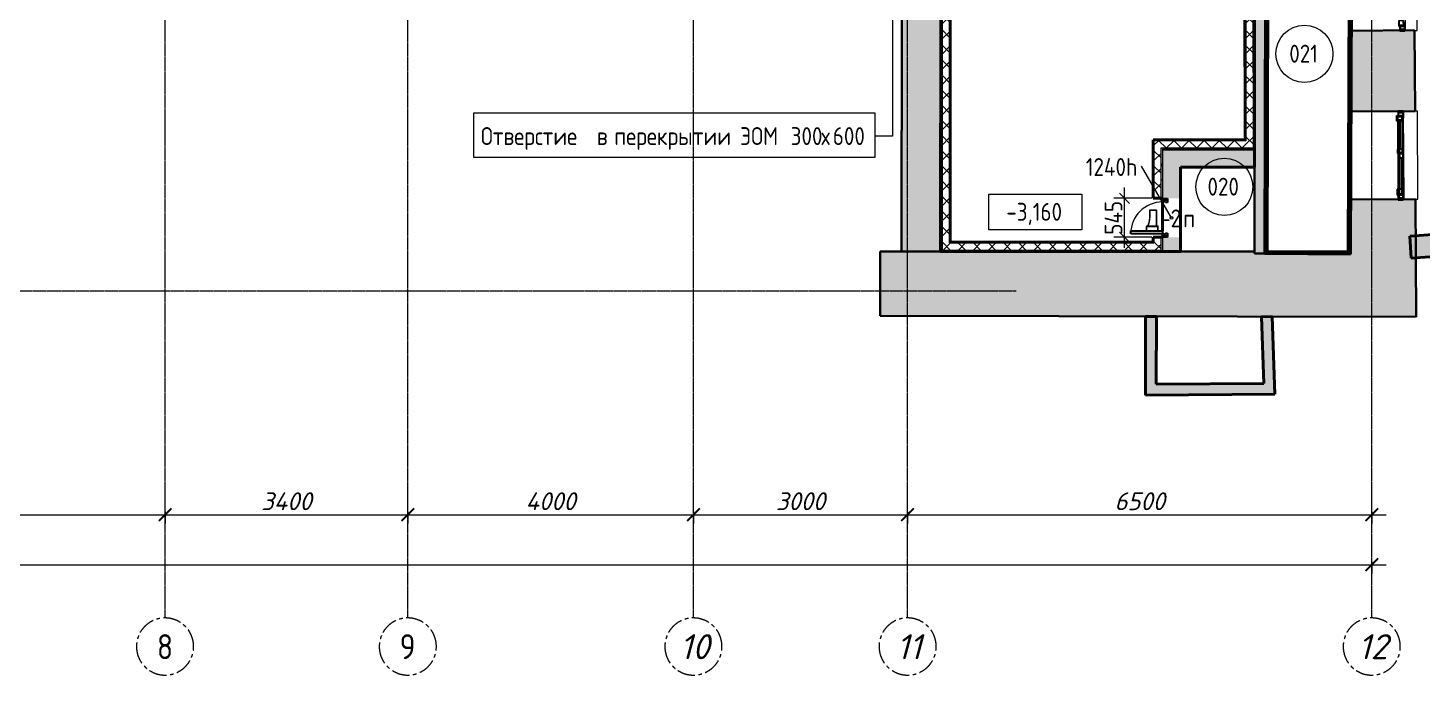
# Model space of a CAD drawing. Header units: millimetres. Extents: x 749182 to 2267578, y 70462 to 311449.
# Drawn here: x 1989942 to 2009468, y 153942 to 163000 of the extents above; entities that cross this region are included whole.
import ezdxf

# ---------------------------------------------------------------- set-up
doc = ezdxf.new("R2010")
doc.units = ezdxf.units.MM
doc.linetypes.add('ADSK_Линия сетки', pattern=[25, 20, -2.5, 0, -2.5])
doc.linetypes.add('осеваяX2', pattern=[4, 2.5, -0.5, 0.5, -0.5])
doc.layers.get('Defpoints').update_dxf_attribs({"color": 255})
for name, color, linetype, lineweight in [('_ Окна', 7, 'Continuous', 30), ('Аннотация', 7, 'Continuous', 9), ('Витраж', 7, 'Continuous', 9), ('Двери', 7, 'Continuous', 20), ('Марки дверей', 7, 'Continuous', 20), ('Марки помещений', 7, 'Continuous', 20), ('Окна', 7, 'Continuous', 18), ('Оси', 165, 'осеваяX2', 13), ('отметки', 7, 'Continuous', 20), ('Панели витража', 7, 'Continuous', 9), ('размеры', 7, 'Continuous', 9), ('Стены', 184, 'Continuous', 40), ('Стены внутренние', 7, 'Continuous', 18), ('Стены наружные', 7, 'Continuous', 18), ('Стены разрез', 7, 'Continuous', 35), ('Стены штриховка', 7, 'Continuous', 18)]:
    doc.layers.add(name, color=color, linetype=linetype, lineweight=lineweight)
doc.styles.add('GOST Common', font='GOST_Common.ttf', dxfattribs={"width": 0.9, "height": 350})
doc.styles.add('GOST Common_1', font='GOST_Common.ttf', dxfattribs={"width": 0.9, "height": 250})
doc.styles.add('GOST Common_B', font='', dxfattribs={"width": 0.9, "height": 250})
doc.styles.add('М2', font='isocpeui.ttf')
doc.styles.get('GOST Common_B').set_extended_font_data('GOST Common', bold=True)
doc.dimstyles.new('ADSK_Основной_2_5_мм_Округление_до_1_мм', dxfattribs={"dimscale": 304.8, "dimtxt": 251.428749, "dimasz": 0.463911, "dimexe": 0.492126, "dimexo": 0.492126, "dimgap": 0.098425, "dimtad": 1, "dimdec": 0, "dimdsep": 46, "dimtxsty": 'GOST Common_1', "dimblk1": 'OBLIQUE', "dimblk2": 'OBLIQUE', "dimsah": 1, "dimcen": 0.09, "dimdle": 0.492126, "dimazin": 2, "dimtfac": 1, "dimtdec": 4, "dimtix": 1, "dimtmove": 0, "dimatfit": 3, "dimfxl": 0, "dimtvp": 1, "dimtolj": 1, "dimtzin": 0, "dimlwd": 20, "dimlwe": 20, "dimarcsym": 0})
doc.dimstyles.new('SPDS 1_100', dxfattribs={"dimscale": 100, "dimtxt": 2.5, "dimasz": 1.77, "dimexe": 1.25, "dimexo": 0.625, "dimtad": 1, "dimdec": 0, "dimrnd": 0.001, "dimzin": 9, "dimtxsty": 'М2', "dimblk": 'ARCHTICK', "dimcen": 2.5, "dimdle": 2, "dimclrt": 256, "dimadec": 0, "dimazin": 2, "dimtfac": 0.75, "dimtdec": 0, "dimtmove": 1, "dimatfit": 3, "dimfxl": 0, "dimtolj": 1, "dimlwd": 9, "dimlwe": 9, "dimarcsym": 0})
pattern_1 = [(0, (1952853.19, 150711.3), (406.4, 101.6), [33.528, -271.272, 33.528, -271.272, -1625.6]), (0, (1952853.19, 150711.3), (406.4, 101.6), [-609.6, 33.528, -576.072, 33.528, -271.272, -711.2]), (0, (1952853.19, 150711.3), (406.4, 101.6), [-1524, 33.528, -169.672, 33.528, -474.472]), (120, (1953005.59, 150762.1), (-291.18818, 301.15272), [33.528, -271.272, 33.528, -271.272, -1625.6]), (120, (1953005.59, 150762.1), (-291.18818, 301.15272), [-609.6, 33.528, -576.072, 33.528, -271.272, -711.2]), (120, (1953005.59, 150762.1), (-291.18818, 301.15272), [-1524, 33.528, -169.672, 33.528, -474.472]), (240, (1953056.39, 150965.3), (-115.21182, -402.75272), [33.528, -271.272, 33.528, -271.272, -1625.6]), (240, (1953056.39, 150965.3), (-115.21182, -402.75272), [-609.6, 33.528, -576.072, 33.528, -271.272, -711.2]), (240, (1953056.39, 150965.3), (-115.21182, -402.75272), [-1524, 33.528, -169.672, 33.528, -474.472])]
pattern_2 = [(45, (1952853.2, 150711.3), (-106.066, 106.066), []), (135, (1952853.2, 150711.3), (-106.066, -106.066), [])]

# ---------------------------------------------------------------- blocks, each defined once
blk = doc.blocks.new('Существующие стены подвал - Существующие стены подвал-614279-00 План подвала')
at = {"layer": 'Стены', "true_color": 0xc0c0c0}
h = blk.add_hatch(color=9, dxfattribs=at)
h.paths.add_polyline_path([(56530, 8244), (56522, 9892), (55615, 9887), (55611, 9124), (54268, 9130), (54267, 9159), (49024, 9159), (49024, 8260), (51105, 8255)])
h.paths.add_polyline_path([(55620, 11120), (56516, 11125), (56510, 12255), (55625, 12250), (55622, 11615)])
h.paths.add_polyline_path([(55630, 13483), (56504, 13488), (56483, 17882), (56479, 17884), (56484, 18289), (56581, 18289), (56578, 18453), (55637, 18454), (55634, 15862), (55639, 15464), (55634, 14275)])
h.paths.add_polyline_path([(56557, 19523), (56528, 21036), (56387, 21036), (56386, 21236), (56384, 21236), (56375, 23761), (56320, 23762), (56288, 28355), (56257, 36643), (56224, 43937), (48464, 43936), (48464, 43053), (55489, 43062), (55489, 40730), (55506, 37128), (55501, 36571), (55556, 28934), (55560, 28903), (55598, 28902), (55600, 28901), (55599, 28652), (55595, 28648), (55599, 28619), (55592, 20993), (55639, 20179), (55639, 19524), (56555, 19523)])
h.paths.add_polyline_path([(39393, 20202), (42162, 20231), (42716, 20255), (46307, 20252), (46773, 21064), (46670, 25898), (45913, 25901), (45930, 21077), (41376, 21088), (41376, 20956), (40178, 20959), (40178, 21091), (38511, 21094), (38521, 20374), (39393, 20368), (39393, 20231)])
h.paths.add_polyline_path([(18978, 20357), (18996, 20698), (18996, 21072), (18966, 21072), (18966, 20652), (18456, 20409), (18495, 20368), (18966, 20358)])
h.paths.add_polyline_path([(18424, 20369), (18456, 20409), (18456, 21073), (10754, 21086), (10746, 20458), (11346, 20458), (18045, 20377), (18211, 20374)])
h.paths.add_polyline_path([(37360, 20381), (37355, 21098), (30807, 21115), (30787, 20709), (30787, 20839), (30777, 20702), (30787, 20395), (34405, 20388), (35898, 20390), (37360, 20381)])
h.paths.add_polyline_path([(46613, 28543), (46613, 28546), (46607, 28863), (46597, 32747), (46594, 32922), (46603, 32922), (46599, 34522), (45850, 34542), (45850, 34541), (45780, 34540), (45780, 34544), (45778, 34544), (45781, 30723), (45896, 30722), (45904, 28546), (46608, 28543)])
h.paths.add_polyline_path([(45778, 35501), (45778, 35501), (45779, 35510), (45848, 35511), (45848, 35503), (46597, 35523), (46594, 36634), (46597, 37232), (46590, 43051), (47468, 43052), (47468, 43936), (45825, 43935), (45871, 35688), (45777, 35688), (45778, 35511)])
h = blk.add_hatch(color=9, dxfattribs=at)
h.paths.add_polyline_path([(49330, 9159), (49871, 9159), (49876, 14295), (49329, 14293), (49341, 13117), (46824, 13097), (46826, 14680), (46270, 14680), (46225, 13092), (42728, 13086), (42730, 14666), (42185, 14666), (42202, 12894), (40707, 12829), (40704, 13066), (39414, 13046), (39406, 14749), (38599, 14752), (38615, 13626), (37409, 13633), (37379, 17813), (35269, 17808), (35270, 17508), (36952, 17512), (36985, 12976), (38530, 12970), (38530, 12441), (46544, 12521), (49330, 12549), (49324, 9159)])
h.paths.add_polyline_path([(49318, 15363), (49867, 15365), (49864, 15537), (53981, 15485), (53986, 15883), (49850, 15934), (49839, 20219), (53802, 20191), (53811, 21022), (49715, 21049), (49721, 23289), (49159, 23290), (49153, 21046), (48898, 21048), (48891, 20226), (49310, 20222), (49310, 19595), (49307, 15912), (49314, 15912), (49314, 15769), (49318, 15364)])
h.paths.add_polyline_path([(55639, 15464), (55634, 15862), (55120, 15869), (55115, 15470), (55634, 15464)])
h.paths.add_polyline_path([(46827, 15716), (46827, 15765), (46818, 15765), (46818, 15915), (46843, 20244), (47196, 20241), (47203, 21061), (46773, 21064), (46307, 20252), (46285, 15923), (46302, 15923), (46301, 15765), (46300, 15716), (46826, 15716)])
h.paths.add_polyline_path([(42721, 15725), (42732, 15725), (42731, 15794), (42721, 15794), (42721, 16270), (42716, 20255), (42157, 20231), (42162, 16052), (42173, 15890), (42175, 15725), (42721, 15725)])
h.paths.add_polyline_path([(39402, 15799), (39402, 15904), (39406, 16052), (39393, 20368), (38521, 20374), (38585, 15803), (38603, 15802), (39401, 15799)])
h.paths.add_polyline_path([(49314, 15912), (49314, 15912), (49839, 15934)])
h.paths.add_polyline_path([(18026, 17310), (18944, 17311), (18401, 17522), (18878, 17348), (18215, 17715), (18045, 17666), (18045, 17821), (18945, 18220), (18945, 18187), (18979, 18187), (18978, 18769), (18945, 18768), (18945, 18253), (18045, 18741), (18045, 18759), (18012, 18759), (18026, 17310)])
h.paths.add_polyline_path([(18945, 17311), (18979, 17311), (18979, 17677), (18945, 17677), (18945, 17311)])
h.paths.add_polyline_path([(30789, 17378), (31843, 17391), (31825, 18780), (30788, 18769), (30789, 18187), (30842, 18187), (30842, 17677), (30789, 17677), (30789, 17384)])
h.paths.add_polyline_path([(13925, 17540), (13925, 17840), (11328, 17867), (11334, 20458), (11046, 20458), (11007, 17570), (13342, 17546)])
h.paths.add_polyline_path([(30788, 20077), (31808, 20119), (31804, 20361), (31797, 20361), (31804, 20393), (30787, 20395), (30788, 20079)])
h.paths.add_polyline_path([(17999, 20144), (18045, 20144), (18045, 20154), (18295, 20209), (18424, 20369), (17997, 20378), (17999, 20154)])
h.paths.add_polyline_path([(18945, 20153), (18978, 20154), (18978, 20357), (18945, 20357), (18945, 20154)])
h.paths.add_polyline_path([(55639, 20179), (55591, 21010), (55071, 21014), (55062, 20183), (55639, 20179)])
h.paths.add_polyline_path([(49179, 26805), (49175, 28869), (49173, 28869), (49172, 28240), (49168, 26805), (49173, 26805)])
h.paths.add_polyline_path([(49731, 26804), (49736, 28675), (49734, 28674), (49718, 28675), (49718, 28706), (49686, 28707), (49685, 28662), (49673, 28659), (49179, 26805), (49715, 26804)])
h.paths.add_polyline_path([(55599, 28619), (55555, 28936), (49737, 28987), (49721, 34397), (49676, 34397), (49676, 34274), (49283, 33202), (49633, 29644), (49685, 29319), (49685, 29120), (49652, 28971), (49685, 28977), (49686, 28957), (49737, 28956), (49736, 28675), (55591, 28619)])
h.paths.add_polyline_path([(49145, 28869), (49145, 28869), (49175, 28875), (49166, 34396), (49122, 34396), (49126, 32975), (49132, 32975), (49136, 32801), (49144, 28869)])
h.paths.add_polyline_path([(49119, 35466), (49718, 35467), (49715, 36619), (55501, 36571), (55506, 37174), (48705, 37218), (48702, 36626), (49116, 36624), (49119, 35555)])
h.paths.add_polyline_path([(47702, 36630), (47705, 37225), (46597, 37232), (46594, 36634), (47702, 36630)])
at = {"layer": 'Стены разрез'}
for p, q in [((49871, 9159), (49876, 14219)), ((49330, 12549), (49324, 9159)), ((55625, 12250), (55620, 11120)), ((56510, 12255), (55625, 12250)), ((56516, 11125), (56510, 12255)), ((55620, 11120), (56516, 11125)), ((55615, 9887), (55611, 9124)), ((56522, 9892), (55615, 9887)), ((56530, 8244), (56522, 9892)), ((49324, 9159), (49024, 9159)), ((49024, 9159), (49024, 8260)), ((49871, 9159), (49324, 9159)), ((49324, 9159), (49871, 9159)), ((54268, 9159), (49871, 9159)), ((54268, 9129), (54268, 9159)), ((54414, 9129), (54268, 9129)), ((55611, 9124), (54414, 9129)), ((49024, 8260), (56530, 8244))]:
    blk.add_line(p, q, dxfattribs=at)
blk = doc.blocks.new('Существующие перегородки подвал - Существующие перегородки подвал-624620-00 План подвала')
at = {"layer": 'Стены', "true_color": 0xc0c0c0}
blk.add_hatch(color=9, dxfattribs=at).paths.add_polyline_path([(54414, 9129), (54414, 9129), (54423, 14353), (54265, 14353), (54268, 9129)])
at = {"layer": 'Стены разрез'}
for p, q in [((54423, 14353), (54265, 14353)), ((54265, 14353), (54268, 10590)), ((54414, 9129), (54423, 14353)), ((54268, 10590), (54268, 10340)), ((54268, 10340), (54268, 9129)), ((54268, 9129), (54414, 9129))]:
    blk.add_line(p, q, dxfattribs=at)
blk = doc.blocks.new('AC_Окно_1Створка - 1233х1278h-807676-00 План подвала')
at = {"layer": '_ Окна'}
for p, q in [((-655, -307), (-655, -237)), ((-655, -237), (-620, -237)), ((-655, -307), (-620, -307)), ((-635, -237), (-635, -307)), ((-595, -237), (-635, -237)), ((-635, -307), (-555, -307)), ((-515, -217), (-595, -217)), ((-595, -217), (-595, -287)), ((-595, -287), (-515, -287)), ((-555, -307), (-555, -287)), ((-515, -287), (-515, -217)), ((-515, -252), (438, -252)), ((438, -287), (438, -217)), ((438, -217), (518, -217)), ((518, -287), (438, -287)), ((478, -307), (478, -287)), ((558, -307), (478, -307)), ((518, -217), (518, -287)), ((558, -237), (518, -237)), ((578, -237), (543, -237)), ((578, -307), (543, -307)), ((558, -237), (558, -307)), ((578, -307), (578, -237))]:
    blk.add_line(p, q, dxfattribs=at)
at = {"layer": 'Окна'}
for p, q in [((578, -307), (-655, -307)), ((-655, -440), (-655, -475)), ((-655, -475), (470, -475))]:
    blk.add_line(p, q, dxfattribs=at)
blk = doc.blocks.new('AC_Окно_1Створка - 1233х1274h-807691-00 План подвала')
at = {"layer": '_ Окна'}
for p, q in [((-655, -286), (-655, -216)), ((-655, -216), (-620, -216)), ((-655, -286), (-620, -286)), ((-635, -216), (-635, -286)), ((-595, -216), (-635, -216)), ((-635, -286), (-555, -286)), ((-515, -196), (-595, -196)), ((-595, -196), (-595, -266)), ((-595, -266), (-515, -266)), ((-555, -286), (-555, -266)), ((-515, -266), (-515, -196)), ((-515, -231), (438, -231)), ((438, -266), (438, -196)), ((438, -196), (518, -196)), ((518, -266), (438, -266)), ((478, -286), (478, -266)), ((558, -286), (478, -286)), ((518, -196), (518, -266)), ((558, -216), (518, -216)), ((578, -216), (543, -216)), ((578, -286), (543, -286)), ((558, -216), (558, -286)), ((578, -286), (578, -216))]:
    blk.add_line(p, q, dxfattribs=at)
at = {"layer": 'Окна'}
for p, q in [((578, -286), (-655, -286)), ((-655, -451), (-655, -486)), ((-655, -486), (578, -486)), ((578, -486), (578, -451))]:
    blk.add_line(p, q, dxfattribs=at)
blk = doc.blocks.new('Прямоугольный импост - 70х20_56мм-V8-00 План подвала')
at = {"layer": 'Витраж', "lineweight": 30}
for p, q in [((-76, 35), (0, 35)), ((-76, -35), (-76, 35)), ((0, 35), (0, -35)), ((0, -35), (-76, -35))]:
    blk.add_line(p, q, dxfattribs=at)
blk = doc.blocks.new('Витраж-тент со смещением вовне - 60мм 11 сдвиг-1466981-00 План подвала')
at = {"layer": '_ Окна', "color": 5, "linetype": 'Continuous', "true_color": 0x0000ff}
for p, q in [((-264, 25), (-264, -45)), ((-264, 25), (-204, 25)), ((-264, -45), (-264, 25)), ((-204, 25), (-204, -45)), ((264, 25), (204, 25)), ((204, 25), (204, -45)), ((264, -45), (264, 25)), ((264, -45), (264, 25)), ((-204, -45), (-264, -45)), ((-204, -10), (204, -10)), ((204, -45), (264, -45))]:
    blk.add_line(p, q, dxfattribs=at)
at = {"layer": 'Окна', "color": 5, "linetype": 'Continuous', "true_color": 0x0000ff}
for p, q in [((204, 25), (-204, 25)), ((-204, -45), (204, -45))]:
    blk.add_line(p, q, dxfattribs=at)
blk = doc.blocks.new('Прямоугольный импост - 70х40_56мм-1423995-00 План подвала')
at = {"layer": 'Витраж'}
for p, q in [((56301, 12905), (56301, 13411)), ((56371, 12905), (56371, 13411))]:
    blk.add_line(p, q, dxfattribs=at)
blk = doc.blocks.new('Прямоугольный импост - 70х20_56мм-V11-00 План подвала')
at = {"layer": 'Витраж', "lineweight": 30}
for p, q in [((-76, 35), (0, 35)), ((-76, -35), (-76, 35)), ((0, 35), (0, -35)), ((0, -35), (-76, -35))]:
    blk.add_line(p, q, dxfattribs=at)
blk = doc.blocks.new('Прямоугольный импост - 70х20_56мм-V12-00 План подвала')
at = {"layer": 'Витраж', "lineweight": 30}
for p, q in [((0, 35), (-76, 35)), ((-76, 35), (-76, -35)), ((0, -35), (0, 35)), ((-76, -35), (0, -35))]:
    blk.add_line(p, q, dxfattribs=at)
blk = doc.blocks.new('Системная панель - _AR_Стекло_40мм_привязка по центру-V13-00 План подвала')
at = {"layer": 'Панели витража', "lineweight": 30}
for p, q in [((253, 20), (-253, 20)), ((-253, 20), (-253, -20)), ((253, -20), (253, 20)), ((-253, -20), (253, -20))]:
    blk.add_line(p, q, dxfattribs=at)
blk = doc.blocks.new('Прямоугольный импост - 70х40_56мм-V14-00 План подвала')
at = {"layer": 'Витраж'}
for p, q in [((56281, 9960), (56281, 10466)), ((56351, 9960), (56351, 10466))]:
    blk.add_line(p, q, dxfattribs=at)
blk = doc.blocks.new('Прямоугольный импост - 70х76мм-V15-00 План подвала')
at = {"layer": 'Витраж', "lineweight": 30}
for p, q in [((-38, 35), (38, 35)), ((-38, -35), (-38, 35)), ((38, 35), (38, -35)), ((38, -35), (-38, -35))]:
    blk.add_line(p, q, dxfattribs=at)
blk = doc.blocks.new('AC_Дверь_Однопольная_Стальная - Д-2п 545х1240h-1983104-00 План подвала')
at = {"layer": 'Двери', "color": 5, "linetype": 'Continuous', "lineweight": 30, "true_color": 0x0000ff}
for p, q in [((-223, 570), (-183, 570)), ((-223, 125), (-223, 570)), ((-183, 570), (-183, 125)), ((-273, 125), (-253, 125)), ((-273, 55), (-273, 125)), ((-253, 55), (-273, 55)), ((-253, 125), (-223, 125)), ((-253, 55), (-253, 125)), ((-253, 125), (-253, 55)), ((-213, 55), (-253, 55)), ((-183, 125), (-223, 125)), ((-223, 125), (-223, 85)), ((-223, 85), (-213, 85)), ((-213, 85), (-213, 55)), ((212, 85), (222, 85)), ((212, 55), (212, 85)), ((252, 55), (212, 55)), ((222, 125), (252, 125)), ((222, 85), (222, 125)), ((252, 125), (252, 55)), ((252, 125), (272, 125)), ((252, 55), (252, 125)), ((272, 55), (252, 55)), ((272, 125), (272, 55))]:
    blk.add_line(p, q, dxfattribs=at)
at = {"layer": 'Двери', "color": 5, "linetype": 'Continuous', "true_color": 0x0000ff}
blk.add_arc((-223, 125), 445, 0, 90, dxfattribs=at)
blk = doc.blocks.new('Ось сетки - Круг_Ø8 мм-6577-00 План подвала')
at = {"layer": 'Оси', "lineweight": 20}
for start, end in [(360, 180), (180, 360)]:
    blk.add_arc((0, 0), 4, start, end, dxfattribs=at)
blk = doc.blocks.new('ADSK_Марка_Помещение_ОдноЗначение - Номер-247393-00 План подвала')
at = {"layer": 'Марки помещений'}
blk.add_circle((0, 0), 4, dxfattribs=at)
blk = doc.blocks.new('_ArchTick')
at = {"color": 0, "linetype": 'ByBlock', "const_width": 0.15}
blk.add_lwpolyline([(-0.5, -0.5), (0.5, 0.5)], dxfattribs=at)
blk = doc.blocks.new('*D1575')
at = {"layer": 'Defpoints', "color": 0, "lineweight": 20, "transparency": 16777216}
for p in [(1983963, 156287), (1991863, 156287), (1991863, 156187)]:
    blk.add_point(p, dxfattribs=at)
at = {"layer": 'размеры', "color": 0, "lineweight": 9, "transparency": 16777216}
for p, q in [((1983963, 156225), (1983963, 156062)), ((1991863, 156225), (1991863, 156062)), ((1983763, 156187), (1992063, 156187))]:
    blk.add_line(p, q, dxfattribs=at)
at = {"layer": 'размеры', "color": 0, "lineweight": 9, "transparency": 16777216, "xscale": 177, "yscale": 177, "zscale": 177, "rotation": 180}
blk.add_blockref('_ArchTick', (1983963, 156187), dxfattribs=at)
at = {"layer": 'размеры', "color": 0, "lineweight": 9, "transparency": 16777216, "xscale": 177, "yscale": 177, "zscale": 177}
blk.add_blockref('_ArchTick', (1991863, 156187), dxfattribs=at)
at = {"layer": 'размеры', "lineweight": 20, "transparency": 16777216, "insert": (1987913, 156376), "char_height": 250, "width": 248.31, "attachment_point": 5, "style": 'М2'}
blk.add_mtext('\\A1;7900', dxfattribs=at)
blk = doc.blocks.new('*D1576')
at = {"layer": 'Defpoints', "color": 0, "lineweight": 20, "transparency": 16777216}
for p in [(1991863, 156287), (1995263, 156287), (1995263, 156187)]:
    blk.add_point(p, dxfattribs=at)
at = {"layer": 'размеры', "color": 0, "lineweight": 9, "transparency": 16777216}
for p, q in [((1991863, 156225), (1991863, 156062)), ((1995263, 156225), (1995263, 156062)), ((1991663, 156187), (1995463, 156187))]:
    blk.add_line(p, q, dxfattribs=at)
at = {"layer": 'размеры', "color": 0, "lineweight": 9, "transparency": 16777216, "xscale": 177, "yscale": 177, "zscale": 177, "rotation": 180}
blk.add_blockref('_ArchTick', (1991863, 156187), dxfattribs=at)
at = {"layer": 'размеры', "color": 0, "lineweight": 9, "transparency": 16777216, "xscale": 177, "yscale": 177, "zscale": 177}
blk.add_blockref('_ArchTick', (1995263, 156187), dxfattribs=at)
at = {"layer": 'размеры', "lineweight": 20, "transparency": 16777216, "insert": (1993563, 156375), "char_height": 250, "width": 256.7, "attachment_point": 5, "style": 'М2'}
blk.add_mtext('\\A1;3400', dxfattribs=at)
blk = doc.blocks.new('*D1577')
at = {"layer": 'Defpoints', "color": 0, "lineweight": 20, "transparency": 16777216}
for p in [(1995263, 156287), (1999263, 156287), (1999263, 156187)]:
    blk.add_point(p, dxfattribs=at)
at = {"layer": 'размеры', "color": 0, "lineweight": 9, "transparency": 16777216}
for p, q in [((1995263, 156225), (1995263, 156062)), ((1999263, 156225), (1999263, 156062)), ((1995063, 156187), (1999463, 156187))]:
    blk.add_line(p, q, dxfattribs=at)
at = {"layer": 'размеры', "color": 0, "lineweight": 9, "transparency": 16777216, "xscale": 177, "yscale": 177, "zscale": 177, "rotation": 180}
blk.add_blockref('_ArchTick', (1995263, 156187), dxfattribs=at)
at = {"layer": 'размеры', "color": 0, "lineweight": 9, "transparency": 16777216, "xscale": 177, "yscale": 177, "zscale": 177}
blk.add_blockref('_ArchTick', (1999263, 156187), dxfattribs=at)
at = {"layer": 'размеры', "lineweight": 20, "transparency": 16777216, "insert": (1997263, 156375), "char_height": 250, "width": 256.7, "attachment_point": 5, "style": 'М2'}
blk.add_mtext('\\A1;4000', dxfattribs=at)
blk = doc.blocks.new('*D1578')
at = {"layer": 'Defpoints', "color": 0, "lineweight": 20, "transparency": 16777216}
for p in [(1999263, 156287), (2002263, 156287), (2002263, 156187)]:
    blk.add_point(p, dxfattribs=at)
at = {"layer": 'размеры', "color": 0, "lineweight": 9, "transparency": 16777216}
for p, q in [((1999263, 156225), (1999263, 156062)), ((2002263, 156225), (2002263, 156062)), ((1999063, 156187), (2002463, 156187))]:
    blk.add_line(p, q, dxfattribs=at)
at = {"layer": 'размеры', "color": 0, "lineweight": 9, "transparency": 16777216, "xscale": 177, "yscale": 177, "zscale": 177, "rotation": 180}
blk.add_blockref('_ArchTick', (1999263, 156187), dxfattribs=at)
at = {"layer": 'размеры', "color": 0, "lineweight": 9, "transparency": 16777216, "xscale": 177, "yscale": 177, "zscale": 177}
blk.add_blockref('_ArchTick', (2002263, 156187), dxfattribs=at)
at = {"layer": 'размеры', "lineweight": 20, "transparency": 16777216, "insert": (2000763, 156375), "char_height": 250, "width": 248.31, "attachment_point": 5, "style": 'М2'}
blk.add_mtext('\\A1;3000', dxfattribs=at)
blk = doc.blocks.new('*D1579')
at = {"layer": 'Defpoints', "color": 0, "lineweight": 20, "transparency": 16777216}
for p in [(2002263, 156287), (2008763, 156287), (2008763, 156187)]:
    blk.add_point(p, dxfattribs=at)
at = {"layer": 'размеры', "color": 0, "lineweight": 9, "transparency": 16777216}
for p, q in [((2002263, 156225), (2002263, 156062)), ((2008763, 156225), (2008763, 156062)), ((2002063, 156187), (2008963, 156187))]:
    blk.add_line(p, q, dxfattribs=at)
at = {"layer": 'размеры', "color": 0, "lineweight": 9, "transparency": 16777216, "xscale": 177, "yscale": 177, "zscale": 177, "rotation": 180}
blk.add_blockref('_ArchTick', (2002263, 156187), dxfattribs=at)
at = {"layer": 'размеры', "color": 0, "lineweight": 9, "transparency": 16777216, "xscale": 177, "yscale": 177, "zscale": 177}
blk.add_blockref('_ArchTick', (2008763, 156187), dxfattribs=at)
at = {"layer": 'размеры', "lineweight": 20, "transparency": 16777216, "insert": (2005513, 156375), "char_height": 250, "width": 248.31, "attachment_point": 5, "style": 'М2'}
blk.add_mtext('\\A1;6500', dxfattribs=at)
blk = doc.blocks.new('*D1584')
at = {"layer": 'Defpoints', "color": 0, "lineweight": 20, "transparency": 16777216}
for p in [(1946913, 155587), (2008763, 155587), (2008763, 155487)]:
    blk.add_point(p, dxfattribs=at)
at = {"layer": 'размеры', "color": 0, "lineweight": 9, "transparency": 16777216}
for p, q in [((1946713, 155487), (2008963, 155487)), ((1946913, 155525), (1946913, 155362)), ((2008763, 155525), (2008763, 155362))]:
    blk.add_line(p, q, dxfattribs=at)
at = {"layer": 'размеры', "color": 0, "lineweight": 9, "transparency": 16777216, "xscale": 177, "yscale": 177, "zscale": 177, "rotation": 180}
blk.add_blockref('_ArchTick', (1946913, 155487), dxfattribs=at)
at = {"layer": 'размеры', "color": 0, "lineweight": 9, "transparency": 16777216, "xscale": 177, "yscale": 177, "zscale": 177}
blk.add_blockref('_ArchTick', (2008763, 155487), dxfattribs=at)
at = {"layer": 'размеры', "lineweight": 20, "transparency": 16777216, "insert": (1977838, 155675), "char_height": 250, "width": 291.93, "attachment_point": 5, "style": 'М2'}
blk.add_mtext('\\A1;61850', dxfattribs=at)
blk = doc.blocks.new('_Oblique')
at = {"color": 0, "linetype": 'ByBlock', "lineweight": -2}
blk.add_line((-0.5, -0.5), (0.5, 0.5), dxfattribs=at)
blk = doc.blocks.new('*D1595')
at = {"layer": 'Defpoints', "color": 0, "lineweight": 20, "transparency": 16777216}
for p in [(2005301, 160615), (2005833, 160615), (2005833, 160070)]:
    blk.add_point(p, dxfattribs=at)
at = {"layer": 'размеры', "color": 0, "lineweight": 20, "transparency": 16777216}
for p, q in [((2005301, 159920), (2005301, 160765)), ((2005683, 160615), (2005151, 160615)), ((2005683, 160070), (2005151, 160070))]:
    blk.add_line(p, q, dxfattribs=at)
at = {"layer": 'размеры', "color": 0, "lineweight": 20, "transparency": 16777216, "xscale": 141.4, "yscale": 141.4, "zscale": 141.4}
for p, rotation in [((2005301, 160615), 90), ((2005301, 160070), 270)]:
    blk.add_blockref('_Oblique', p, dxfattribs=dict(at, rotation=rotation))
at = {"layer": 'размеры', "color": 0, "lineweight": 20, "transparency": 16777216, "insert": (2005146, 160342), "char_height": 250, "width": 593.2, "attachment_point": 5, "rotation": 90, "style": 'GOST Common_1'}
blk.add_mtext('\\A1;545', dxfattribs=at)
blk = doc.blocks.new('ADSK_Марка_Дверь - Типоразмер_ADSK_Марка-58376-00 План подвала')
at = {"layer": 'Марки дверей', "lineweight": 9}
blk.add_circle((0, 0), 0.2, dxfattribs=at)
blk = doc.blocks.new('Высотные отметки - Рамка-5093-00 План подвала')
at = {"layer": 'Аннотация'}
for p, q in [((-6.5, 0), (-6.5, 5)), ((-6.5, 5), (6.5, 5)), ((6.5, 5), (6.5, 0)), ((6.5, 0), (-6.5, 0))]:
    blk.add_line(p, q, dxfattribs=at)

msp = doc.modelspace()

# ---------------------------------------------------------------- hatches: boundary and pattern name
at = {"layer": 'Стены внутренние', "linetype": 'Continuous', "lineweight": 9, "true_color": 0x0000ff}
h = msp.add_hatch(dxfattribs=at)
h.set_pattern_fill('FP_1', color=5, style=0, pattern_type=2)
h.set_pattern_definition(pattern_1)
h.paths.add_polyline_path([(2008464.5642, 159835.5149), (2008492.208, 166155.1175), (2008472.2615, 166155.1169), (2008444.652, 159835.5959)])
h = msp.add_hatch(dxfattribs=at)
h.set_pattern_fill('FP_1', color=5, style=0, pattern_type=2)
h.set_pattern_definition(pattern_1)
h.paths.add_polyline_path([(2002728.9133, 159889.9291), (2002744.4441, 159889.9291), (2002748.984, 165009.839), (2002728.9838, 165009.6408), (2002724.5434, 159889.9291)])
h = msp.add_hatch(dxfattribs=at)
h.set_pattern_fill('FP_2', color=5, style=0, pattern_type=2)
h.set_pattern_definition(pattern_2)
h.paths.add_polyline_path([(2002748.984, 159989.9291), (2002844.5328, 159989.9291), (2002848.9849, 165010.8301), (2002748.984, 165009.839), (2002744.5434, 159989.9302)])
h = msp.add_hatch(dxfattribs=at)
h.set_pattern_fill('FP_1', color=5, style=0, pattern_type=2)
h.set_pattern_definition(pattern_1)
h.paths.add_polyline_path([(2007287.5386, 159860.3046), (2007287.5585, 159872.3046), (2007296.2263, 165084.5552), (2007276.2263, 165084.5552), (2007267.5586, 159860.3859), (2007276.1931, 159860.3508)])
h = msp.add_hatch(dxfattribs=at)
h.set_pattern_fill('FP_2', color=5, style=0, pattern_type=2)
h.set_pattern_definition(pattern_2)
h.paths.add_polyline_path([(2007100.8995, 161320.8837), (2007098.5434, 164844.6088), (2006998.6084, 164844.6088), (2007000.8994, 161320.9661), (2007098.6162, 161320.8856)])
h = msp.add_hatch(dxfattribs=at)
h.set_pattern_fill('FP_1', color=5, style=0, pattern_type=2)
h.set_pattern_definition(pattern_1)
h.paths.add_polyline_path([(2007120.9125, 161300.8672), (2007118.4654, 164944.6088), (2007098.5434, 164944.6088), (2007100.9125, 161300.8837), (2007118.4654, 161300.8692)])
h = msp.add_hatch(dxfattribs=at)
h.set_pattern_fill('FP_2', color=5, style=0, pattern_type=2)
h.set_pattern_definition(pattern_2)
h.paths.add_polyline_path([(2007000.8344, 161320.9661), (2007000.8994, 161320.9661), (2007000.8344, 161420.9662), (2005712.7669, 161420.9761), (2005712.7669, 161322.0281), (2006998.6162, 161320.968)])
h = msp.add_hatch(dxfattribs=at)
h.set_pattern_fill('FP_2', color=5, style=0, pattern_type=2)
h.set_pattern_definition(pattern_2)
h.paths.add_polyline_path([(2005812.7669, 159889.9291), (2005812.7669, 160069.9291), (2005712.7669, 160069.9291), (2005712.7669, 159889.9291)])
h.paths.add_polyline_path([(2005712.7669, 160614.9291), (2005812.7669, 160614.9291), (2005812.7669, 161321.9456), (2005712.7669, 161321.9456), (2005712.7669, 160672.6447)])
h = msp.add_hatch(dxfattribs=at)
h.set_pattern_fill('FP_1', color=5, style=0, pattern_type=2)
h.set_pattern_definition(pattern_1)
h.paths.add_polyline_path([(2007100.9125, 161300.8837), (2007100.8995, 161320.8837), (2005812.7669, 161320.976), (2005812.7669, 161301.9456), (2007100.8995, 161300.8837)])
h = msp.add_hatch(dxfattribs=at)
h.set_pattern_fill('FP_1', color=5, style=0, pattern_type=2)
h.set_pattern_definition(pattern_1)
h.paths.add_polyline_path([(2005832.7669, 159869.9291), (2005832.7669, 160069.9291), (2005812.7669, 160069.9291), (2005812.7669, 159869.9291)])
h.paths.add_polyline_path([(2005812.7669, 160614.9291), (2005832.7669, 160614.9291), (2005832.7669, 161301.9291), (2005812.7669, 161300.976), (2005812.7669, 160699.5062)])
at = {"layer": 'Стены внутренние', "linetype": 'Continuous', "true_color": 0xc0c0c0}
h = msp.add_hatch(color=9, dxfattribs=at)
h.paths.add_polyline_path([(2006082.7669, 159869.9291), (2006082.7669, 160069.9291), (2005832.7669, 160069.9291), (2005832.7669, 159869.9291)])
h.paths.add_polyline_path([(2005832.7669, 160614.9291), (2006082.7669, 160614.9291), (2006082.7669, 161301.723), (2005832.7669, 161301.9291), (2005832.7669, 160704.8786)])
msp.add_hatch(color=9, dxfattribs=at).paths.add_polyline_path([(2007120.8095, 161050.8672), (2007120.9125, 161300.8672), (2006082.7669, 161301.723), (2006082.7669, 161051.7229), (2007118.5806, 161050.869)])
at = {"layer": 'Стены внутренние', "linetype": 'Continuous', "lineweight": 9, "true_color": 0x0000ff}
h = msp.add_hatch(dxfattribs=at)
h.set_pattern_fill('FP_2', color=5, style=0, pattern_type=2)
h.set_pattern_definition(pattern_2)
h.paths.add_polyline_path([(2005700.7669, 159889.9291), (2005712.7669, 159889.9291), (2005712.7669, 159989.9291), (2002744.5328, 159989.9291), (2002744.5434, 159889.9291), (2005098.0382, 159889.9291)])
h = msp.add_hatch(dxfattribs=at)
h.set_pattern_fill('FP_1', color=5, style=0, pattern_type=2)
h.set_pattern_definition(pattern_1)
h.paths.add_polyline_path([(2005700.7669, 159869.9291), (2005812.7669, 159869.9291), (2005812.7669, 159889.9291), (2002724.4441, 159889.9291), (2002724.4263, 159869.9291), (2005098.0382, 159869.9291)])
h = msp.add_hatch(dxfattribs=at)
h.set_pattern_fill('FP_1', color=5, style=0, pattern_type=2)
h.set_pattern_definition(pattern_1)
h.paths.add_polyline_path([(2008444.5644, 159835.5963), (2008444.5644, 159855.5961), (2007267.5385, 159860.3046), (2007267.5054, 159840.3859), (2008432.6521, 159835.6451)])
at = {"layer": 'Стены наружные', "linetype": 'Continuous', "true_color": 0xc0c0c0}
for points in [[(2009379.0792, 159782.4404), (2009707.4997, 159805.402), (2009685.8787, 160114.6471), (2009377.5551, 160093.0906), (2009378.7949, 159840.3859)], [(2005595.7978, 158011.1116), (2005745.7982, 158012.2543), (2005746.1518, 158962.744), (2005596.1519, 158963.0633), (2005595.7982, 158012.2543)], [(2007254.4883, 157873.7423), (2007404.53, 157874.8852), (2007369.3906, 158959.2895), (2007219.4693, 158954.4314), (2007254.4513, 157874.8852)], [(2005595.742, 157861.1069), (2007254.4883, 157873.7423), (2007249.6287, 158023.7096), (2005595.7978, 158011.1116), (2005595.7467, 157873.7423)]]:
    msp.add_hatch(color=9, dxfattribs=at).paths.add_polyline_path(points)

# ---------------------------------------------------------------- linework, layer by layer
at = {"layer": 'Аннотация', "lineweight": 9}
for p, q in [((2002053.1775, 163990.9869), (2002053.1775, 161485.9126)), ((2002053.1775, 161485.9126), (2001802.9658, 161485.9126))]:
    msp.add_line(p, q, dxfattribs=at)
at = {"layer": 'Аннотация', "lineweight": 9, "flags": 128}
msp.add_lwpolyline([(1996185.8658, 161811.4855), (2001802.9658, 161811.4855), (2001802.9658, 161188.4855), (1996185.8658, 161188.4855)], close=True, dxfattribs=at)
at = {"layer": 'Марки дверей'}
msp.add_line((2005957.7669, 160342.4291), (2005538.9364, 161067.1726), dxfattribs=at)
at = {"layer": 'Оси', "linetype": 'ADSK_Линия сетки'}
for p, q in [((1999263.1034, 154741.5512), (1999263.1034, 195246.0842)), ((2002263.1034, 154741.5512), (2002263.1034, 195246.0842)), ((2008763.1034, 154741.5512), (2008763.1034, 195246.0842)), ((1991863.1034, 154741.5512), (1991863.1034, 172380.0987)), ((1995263.1034, 154741.5512), (1995263.1034, 172380.0987)), ((1941766.9683, 159318.0858), (2003781.5962, 159318.0858))]:
    msp.add_line(p, q, dxfattribs=at)
at = {"layer": 'Стены внутренние', "color": 5, "linetype": 'Continuous', "lineweight": 40, "true_color": 0x0000ff}
for p, q in [((2008464.5642, 159835.5149), (2008492.3483, 166175.1174)), ((2008460.2095, 166143.5208), (2008432.7047, 159867.6448)), ((2002728.9838, 165009.6408), (2002724.4263, 159869.9291)), ((2002856.5434, 160001.9291), (2002860.9851, 165010.9491)), ((2007120.9125, 161300.8672), (2007118.4654, 165064.6088)), ((2007276.1931, 165064.5612), (2007267.5054, 159840.3859)), ((2007299.5585, 159872.2558), (2007308.2463, 165096.5516)), ((2006986.6162, 164832.6088), (2006988.8266, 161432.9761)), ((2006988.8266, 161432.9761), (2005700.7669, 161434.038)), ((2005700.7669, 161434.038), (2005700.7669, 160614.9291)), ((2005832.7669, 161301.9291), (2007120.9125, 161300.8672)), ((2005700.7669, 160614.9291), (2005832.7669, 160614.9291)), ((2005700.7669, 160001.9291), (2002856.5434, 160001.9291)), ((2005700.7669, 160069.9291), (2005700.7669, 160001.9291)), ((2005832.7669, 160069.9291), (2005700.7669, 160069.9291)), ((2002724.4263, 159869.9291), (2006082.7669, 159869.9291)), ((2007267.5054, 159840.3859), (2008464.5642, 159835.5149)), ((2008432.7047, 159867.6448), (2007299.5585, 159872.2558))]:
    msp.add_line(p, q, dxfattribs=at)
at = {"layer": 'Стены внутренние', "linetype": 'Continuous'}
for p, q in [((2005832.7669, 161301.9291), (2005832.7669, 160614.9291)), ((2005832.7669, 160069.9291), (2005832.7669, 159869.9291))]:
    msp.add_line(p, q, dxfattribs=at)
at = {"layer": 'Стены внутренние', "linetype": 'Continuous', "lineweight": 40}
for p, q in [((2007120.8095, 161050.8672), (2007121.0156, 161300.8671)), ((2007121.0156, 161300.8671), (2007120.9125, 161300.8672)), ((2006082.7669, 161051.7229), (2007120.8095, 161050.8672))]:
    msp.add_line(p, q, dxfattribs=at)
at = {"layer": 'Стены внутренние', "lineweight": 40}
for p, q in [((2006082.7669, 159869.9291), (2006082.7669, 161051.7229)), ((2005832.7669, 160564.9291), (2005832.7669, 160159.9291))]:
    msp.add_line(p, q, dxfattribs=at)
at = {"layer": 'Стены наружные', "linetype": 'Continuous', "lineweight": 40}
for p, q in [((2009685.8787, 160114.6471), (2009294.2546, 160087.2666)), ((2009294.2546, 160087.2666), (2009315.8755, 159778.0215)), ((2009315.8755, 159778.0215), (2009707.4997, 159805.402)), ((2005596.1519, 158963.0633), (2005595.742, 157861.1069)), ((2005746.1519, 158963.0075), (2005596.1519, 158963.0633)), ((2005745.7982, 158012.2543), (2005746.1519, 158963.0075)), ((2007369.3906, 158959.2895), (2007219.4693, 158954.4314)), ((2007219.4693, 158954.4314), (2007249.6287, 158023.7096)), ((2007404.53, 157874.8852), (2007369.3906, 158959.2895)), ((2007249.6287, 158023.7096), (2005745.7982, 158012.2543)), ((2005595.742, 157861.1069), (2007404.53, 157874.8852))]:
    msp.add_line(p, q, dxfattribs=at)
at = {"layer": 'Стены штриховка'}
for p, q in [((2008434.6959, 159865.6367), (2008462.2182, 166145.4956)), ((2008444.652, 159855.5961), (2008472.2615, 166155.3695)), ((2002748.984, 165009.839), (2002744.4441, 159889.9291)), ((2002848.9849, 165010.8301), (2002844.5328, 159989.9291)), ((2002858.985, 165010.9292), (2002854.5417, 159999.9291)), ((2007296.2263, 165084.5552), (2007287.5386, 159860.3046)), ((2007306.2463, 165096.5522), (2007297.5551, 159870.2639)), ((2006988.6162, 164832.6088), (2006990.8279, 161430.9745)), ((2006998.6084, 164844.6088), (2007000.8344, 161420.9662)), ((2007098.5434, 164944.6088), (2007100.8995, 161320.8837)), ((2005700.7669, 161432.038), (2006990.8279, 161430.9745)), ((2005700.7669, 161422.038), (2005702.7669, 161422.0363)), ((2005702.7669, 160614.9291), (2005702.7669, 161434.0364)), ((2005712.7669, 161422.0281), (2007000.8344, 161420.9662)), ((2005712.7669, 160614.9291), (2005712.7669, 161422.0281)), ((2005812.7669, 161321.9456), (2007100.8995, 161320.8837)), ((2005812.7669, 160614.9291), (2005812.7669, 161321.9456)), ((2002844.5328, 159989.9291), (2005712.7669, 159989.9291)), ((2002854.5417, 159999.9291), (2005702.7669, 159999.9291)), ((2005702.7669, 159999.9291), (2005702.7669, 160069.9291)), ((2005712.7669, 159989.9291), (2005712.7669, 160069.9291)), ((2005812.7669, 159889.9291), (2005812.7669, 160069.9291)), ((2002744.4441, 159889.9291), (2005812.7669, 159889.9291)), ((2007287.5386, 159860.3046), (2008444.652, 159855.5961)), ((2007297.5551, 159870.2639), (2008434.6959, 159865.6367))]:
    msp.add_line(p, q, dxfattribs=at)

# ---------------------------------------------------------------- block references
at = {"layer": '_ Окна', "color": 5, "linetype": 'Continuous', "true_color": 0x0000ff, "rotation": 269.9999999999997}
msp.add_blockref('Витраж-тент со смещением вовне - 60мм 11 сдвиг-1466981-00 План подвала', (2009169.0061, 161506.1172), dxfattribs=at)
at = {"layer": 'Витраж', "extrusion": (0, 0, -1), "rotation": 270.0000000000002}
for name, p in [('Прямоугольный импост - 70х20_56мм-V8-00 План подвала', (-2009189.4114, 162958.4127)), ('Прямоугольный импост - 70х76мм-V15-00 План подвала', (-2009169.0061, 161215.1172)), ('Прямоугольный импост - 70х20_56мм-V11-00 План подвала', (-2009169.0061, 160595.1172))]:
    msp.add_blockref(name, p, dxfattribs=at)
at = {"layer": 'Витраж', "rotation": 89.99999999999977}
msp.add_blockref('Прямоугольный импост - 70х20_56мм-V12-00 План подвала', (2009169.0061, 161835.1172), dxfattribs=at)
at = {"layer": 'Витраж'}
for name, p in [('Прямоугольный импост - 70х40_56мм-1423995-00 План подвала', (1952832.7878, 148348.002)), ('Прямоугольный импост - 70х40_56мм-V14-00 План подвала', (1952853.1931, 150711.2975))]:
    msp.add_blockref(name, p, dxfattribs=at)
at = {"layer": 'Двери', "color": 5, "linetype": 'Continuous', "true_color": 0x0000ff, "rotation": 90}
msp.add_blockref('AC_Дверь_Однопольная_Стальная - Д-2п 545х1240h-1983104-00 План подвала', (2005957.7669, 160342.4291), dxfattribs=at)
at = {"layer": 'Марки дверей', "xscale": 99.99999999999993, "yscale": 99.99999999999993, "zscale": 99.99999999999993}
msp.add_blockref('ADSK_Марка_Дверь - Типоразмер_ADSK_Марка-58376-00 План подвала', (2005957.7669, 160342.4291), dxfattribs=at)
at = {"layer": 'Марки помещений', "xscale": 99.99999999999993, "yscale": 99.99999999999993, "zscale": 99.99999999999993}
for p in [(2007819.9031, 162637.0137), (2006698.5873, 160775.4949)]:
    msp.add_blockref('ADSK_Марка_Помещение_ОдноЗначение - Номер-247393-00 План подвала', p, dxfattribs=at)
at = {"layer": 'Окна', "rotation": 90.28111016361687}
for name, p in [('AC_Окно_1Створка - 1233х1278h-807676-00 План подвала', (2008920.5139, 163618.5147)), ('AC_Окно_1Створка - 1233х1274h-807691-00 План подвала', (2008921.1325, 161255.3224))]:
    msp.add_blockref(name, p, dxfattribs=at)
at = {"layer": 'Оси', "lineweight": 20, "xscale": 99.99999999999993, "yscale": 99.99999999999993, "zscale": 99.99999999999993}
for p in [(1991863.1034, 154341.5512), (1995263.1034, 154341.5512), (1999263.1034, 154341.5512), (2002263.1034, 154341.5512), (2008763.1034, 154341.5512)]:
    msp.add_blockref('Ось сетки - Круг_Ø8 мм-6577-00 План подвала', p, dxfattribs=at)
at = {"layer": 'отметки', "lineweight": 20, "xscale": 99.99999999999993, "yscale": 99.99999999999993, "zscale": 99.99999999999993}
msp.add_blockref('Высотные отметки - Рамка-5093-00 План подвала', (2004052.5996, 160174.4797), dxfattribs=at)
at = {"layer": 'Панели витража', "rotation": 269.9999999999997}
msp.add_blockref('Системная панель - _AR_Стекло_40мм_привязка по центру-V13-00 План подвала', (2009169.0061, 160924.1172), dxfattribs=at)
at = {"layer": 'Стены'}
for name in ['Существующие стены подвал - Существующие стены подвал-614279-00 План подвала', 'Существующие перегородки подвал - Существующие перегородки подвал-624620-00 План подвала']:
    msp.add_blockref(name, (1952853.1931, 150711.2975), dxfattribs=at)

# ---------------------------------------------------------------- texts
at = {"layer": 'Аннотация', "lineweight": 9, "char_height": 250, "attachment_point": 1, "style": 'GOST Common_B'}
for s, insert, width in [('Отверстие', (1996285.8658, 161610.9126), 1868.733563), ('\\fGOST Common|b1|i0|c204|p34|;\\W.9;в', (1997911.0689, 161610.9126), 194.810063), ('перекрытии', (1998155.147, 161610.9126), 2034.682875), ('ЭОМ', (1999917.272, 161610.9126), 692.658), (' 300', (2000488.772, 161610.9126), 685.442813), ('\\fGOST Common|b1|i0|c204|p34|;\\W.9;х', (2001054.3189, 161610.9126), 194.810062), ('600', (2001215.0533, 161610.9126), 584.430187)]:
    msp.add_mtext(s, dxfattribs=dict(at, insert=insert, width=width))
at = {"layer": 'Марки дверей', "lineweight": 9, "char_height": 250, "attachment_point": 1, "style": 'GOST Common'}
for s, insert, width in [('1240h', (2004758.6364, 161178.0997), 937.974375), ('\\fGOST Common|b0|i0|c204|p34|;\\W.9;Д', (2005598.0376, 160459.4422), 245.316375), ('-2', (2005800.4438, 160459.4422), 389.620125), ('\\fGOST Common|b0|i0|c204|p34|;\\W.9;п', (2006121.9126, 160459.4422), 194.810062)]:
    msp.add_mtext(s, dxfattribs=dict(at, insert=insert, width=width))
at = {"layer": 'Марки помещений', "lineweight": 9, "char_height": 250, "attachment_point": 1, "style": 'GOST Common'}
for s, insert, width in [('021', (2007607.9459, 162764.7388), 526.708687), ('020', (2006462.33, 160903.22), 584.430187)]:
    msp.add_mtext(s, dxfattribs=dict(at, insert=insert, width=width))
at = {"layer": 'Оси', "char_height": 350, "attachment_point": 1, "style": 'М2'}
for s, insert, width in [('\\fGOST Common|b0|i0|c204|p34|;\\W.9;8', (1991749.3228, 154514.0845), 274.177125), ('\\fGOST Common|b0|i0|c204|p34|;\\W.9;9', (1995149.3228, 154514.0845), 274.177125), ('10', (1999071.9228, 154514.0845), 461.772), ('11', (2002107.4728, 154514.0845), 375.18975), ('12', (2008571.9228, 154514.0845), 461.772)]:
    msp.add_mtext(s, dxfattribs=dict(at, insert=insert, width=width))
at = {"layer": 'отметки', "lineweight": 20, "insert": (2003645.2945, 160551.1868), "char_height": 250, "width": 977.532294, "attachment_point": 1, "line_spacing_factor": 1.022761, "style": 'GOST Common'}
msp.add_mtext('-3,160', dxfattribs=at)

# ---------------------------------------------------------------- dimensions: what is measured, and where the dimension line sits
at = {"layer": 'размеры', "lineweight": 20}
dim = msp.add_linear_dim(base=(2005301.0905, 160614.9291), p1=(2005832.7669, 160069.9291), p2=(2005832.7669, 160614.9291), angle=90, dimstyle='ADSK_Основной_2_5_мм_Округление_до_1_мм', override={"dimpost": '<>', "dimfxl": 545}, dxfattribs=at)
dim.commit()
dim.dimension.update_dxf_attribs({"geometry": '*D1595', "text_midpoint": (2005146.0905, 160342.4291)})
for base, p1, p2, picture, middle in [((1991863.1034, 156187.2841), (1983963.1034, 156287.269), (1991863.1034, 156287.269), '*D1575', (1987913.1034, 156376.394)), ((1995263.1034, 156187.2841), (1991863.1034, 156287.269), (1995263.1034, 156287.269), '*D1576', (1993563.1034, 156374.7841)), ((1999263.1034, 156187.2841), (1995263.1034, 156287.269), (1999263.1034, 156287.269), '*D1577', (1997263.1034, 156374.7841)), ((2002263.1034, 156187.2841), (1999263.1034, 156287.269), (2002263.1034, 156287.269), '*D1578', (2000763.1034, 156374.7841)), ((2008763.1034, 156187.2841), (2002263.1034, 156287.269), (2008763.1034, 156287.269), '*D1579', (2005513.1034, 156374.7841)), ((2008763.1034, 155487.2841), (1946913.1034, 155587.269), (2008763.1034, 155587.269), '*D1584', (1977838.1034, 155674.7841))]:
    dim = msp.add_linear_dim(base=base, p1=p1, p2=p2, dimstyle='SPDS 1_100', dxfattribs=at)
    dim.commit()
    dim.dimension.update_dxf_attribs({"geometry": picture, "text_midpoint": middle})

doc.saveas('drawing.dxf')
